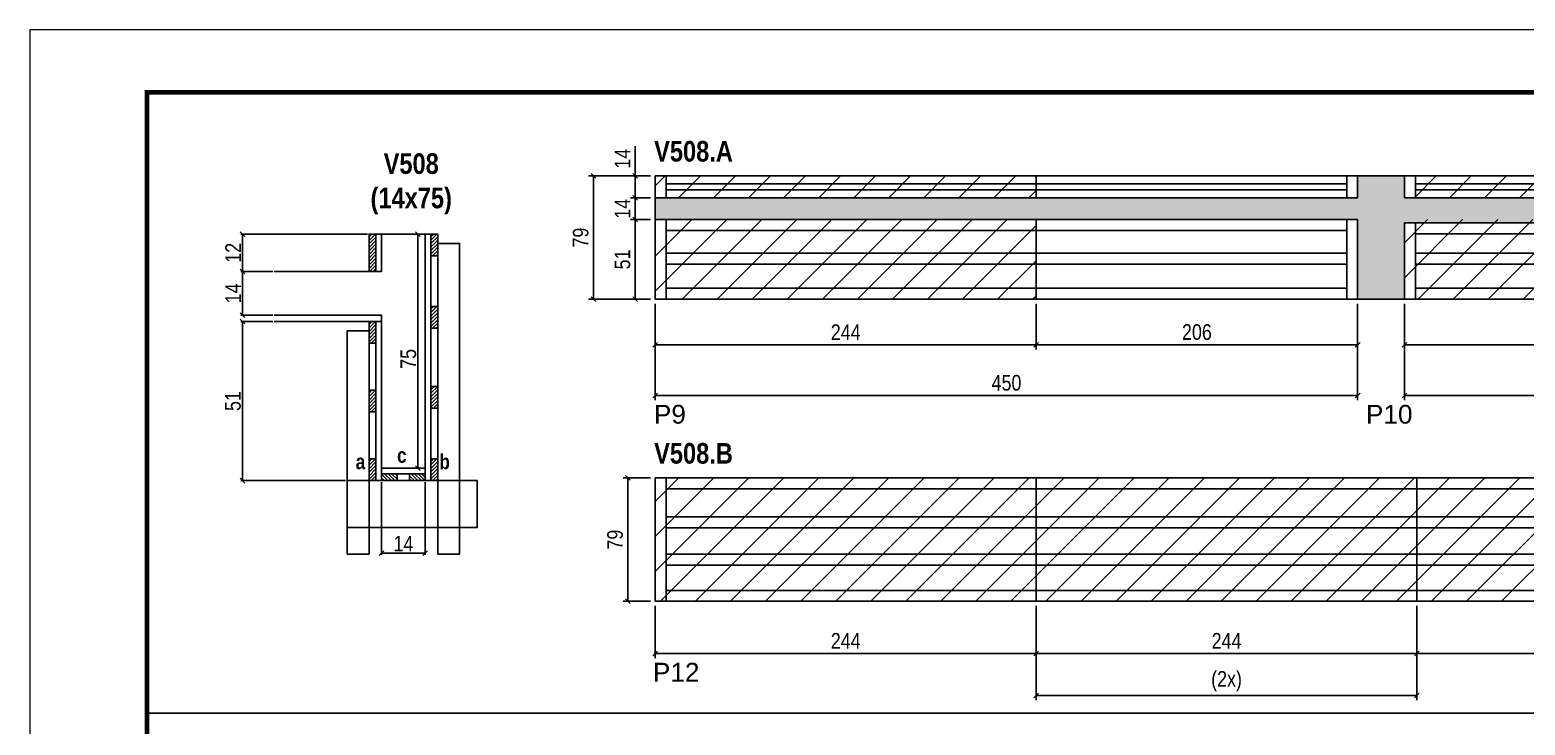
# Model space of a CAD drawing. Extents: x 3309 to 9563, y -2522 to 14608.
# Drawn here: x 6493 to 7451, y 13014 to 13459 of the extents above; entities that cross this region are included whole.
import ezdxf

# ---------------------------------------------------------------- set-up
doc = ezdxf.new("R2010")
doc.units = 0
doc.linetypes.add('DASHED', pattern=[0.75, 0.5, -0.25])
for name, color, linetype in [('5', 5, 'Continuous'), ('COTA', 241, 'Continuous'), ('detalhes', 4, 'Continuous'), ('NOMENCLATURA', 7, 'Continuous'), ('Painéis', 200, 'Continuous'), ('SARR_2.2x7', 40, 'Continuous'), ('SARR_3.5x7', 81, 'Continuous')]:
    doc.layers.add(name, color=color, linetype=linetype)
for name, color, linetype, lineweight in [('CONCRETO', 251, 'Continuous', 25), ('Folhas', 255, 'Continuous', 9), ('Hachura', 251, 'Continuous', 9), ('SARRAFO DE PRESSAO', 251, 'DASHED', 9)]:
    doc.layers.add(name, color=color, linetype=linetype, lineweight=lineweight)
doc.styles.add('COTA TECNICA', font='techl___.ttf', dxfattribs={"height": 10})
doc.styles.add('COTA TECNICA 2X', font='techl___.ttf', dxfattribs={"height": 10})
doc.styles.get("Standard").update_dxf_attribs({"font": 'arial.ttf'})
doc.styles.add('TECNICA', font='techb___.ttf', dxfattribs={"height": 10})
doc.dimstyles.new('PAINEL', dxfattribs={"dimtxt": 10, "dimasz": 3, "dimexe": 3, "dimexo": 3, "dimgap": 3, "dimtad": 1, "dimdec": 1, "dimzin": 12, "dimdsep": 46, "dimtxsty": 'COTA TECNICA', "dimblk1": 'OBLIQUE', "dimblk2": 'OBLIQUE', "dimsah": 1, "dimcen": 0.9, "dimclrd": 4, "dimclre": 4, "dimclrt": 240, "dimadec": 1, "dimazin": 3, "dimtfac": 1, "dimtdec": 1, "dimtmove": 0, "dimatfit": 3, "dimfxl": 1, "dimtolj": 1, "dimtzin": 12, "dimarcsym": 0})
doc.dimstyles.new('SECAO', dxfattribs={"dimscale": 0.333333, "dimtxt": 5, "dimasz": 9, "dimexe": 3, "dimexo": 3, "dimgap": 3, "dimtad": 1, "dimdec": 1, "dimlfac": 0.5, "dimzin": 12, "dimdsep": 46, "dimtxsty": 'COTA TECNICA 2X', "dimblk1": 'OBLIQUE', "dimblk2": 'OBLIQUE', "dimsah": 1, "dimcen": 0.9, "dimclrd": 4, "dimclre": 4, "dimclrt": 240, "dimadec": 1, "dimazin": 3, "dimtfac": 1, "dimtdec": 1, "dimtmove": 0, "dimatfit": 3, "dimfxl": 1, "dimtolj": 1, "dimtzin": 12, "dimarcsym": 0})
pattern_1 = [(45, (-116812.018, -19953.4105), (-1.122532015, 1.122532015), [])]

# ---------------------------------------------------------------- blocks, each defined once
blk = doc.blocks.new('9999999999')
at = {"layer": 'Folhas'}
blk.add_lwpolyline([(98138.98, 34190.21), (99623.98, 34190.21), (99623.98, 35240.21), (98138.98, 35240.21)], close=True, dxfattribs=at)
at = {"layer": 'Folhas', "color": 30, "const_width": 3}
blk.add_lwpolyline([(98213.98, 34230.21), (99583.98, 34230.21), (99583.98, 35200.21), (98213.98, 35200.21)], close=True, dxfattribs=at)
blk = doc.blocks.new('_Oblique')
at = {"color": 0, "linetype": 'ByBlock', "lineweight": -2}
blk.add_line((-0.5, -0.5), (0.5, 0.5), dxfattribs=at)
blk = doc.blocks.new('*D93')
at = {"layer": 'COTA', "color": 4, "lineweight": -2, "transparency": 16777216}
for p, q in [((6648.45, 13272.54), (6628.1, 13272.54)), ((6629.1, 13272.54), (6629.1, 13170.54)), ((6695.15, 13170.54), (6628.1, 13170.54))]:
    blk.add_line(p, q, dxfattribs=at)
at = {"layer": 'Defpoints', "color": 0, "transparency": 16777216}
for p in [(6649.45, 13272.54), (6629.1, 13170.54), (6696.15, 13170.54, 0)]:
    blk.add_point(p, dxfattribs=at)
at = {"layer": 'COTA', "color": 4, "lineweight": -2, "transparency": 16777216, "xscale": 3, "yscale": 3, "zscale": 3}
for p, rotation in [((6629.1, 13272.54), 90), ((6629.1, 13170.54), 270)]:
    blk.add_blockref('_Oblique', p, dxfattribs=dict(at, rotation=rotation))
at = {"layer": 'COTA', "color": 240, "transparency": 16777216, "insert": (6622.99, 13221.54), "char_height": 10, "attachment_point": 5, "rotation": 90, "style": 'COTA TECNICA 2X'}
blk.add_mtext('\\A1;51', dxfattribs=at)
blk = doc.blocks.new('*D94')
at = {"layer": 'COTA', "color": 4, "lineweight": -2, "transparency": 16777216}
for p, q in [((6745.15, 13328.54), (6740.48, 13328.54)), ((6741.48, 13178.54), (6741.48, 13328.54)), ((6745.15, 13178.54), (6740.48, 13178.54))]:
    blk.add_line(p, q, dxfattribs=at)
at = {"layer": 'Defpoints', "color": 0, "transparency": 16777216}
for p in [(6741.48, 13328.54), (6746.15, 13328.54), (6746.15, 13178.54)]:
    blk.add_point(p, dxfattribs=at)
at = {"layer": 'COTA', "color": 4, "lineweight": -2, "transparency": 16777216, "xscale": 3, "yscale": 3, "zscale": 3}
for p, rotation in [((6741.48, 13328.54), 90), ((6741.48, 13178.54), 270)]:
    blk.add_blockref('_Oblique', p, dxfattribs=dict(at, rotation=rotation))
at = {"layer": 'COTA', "color": 240, "transparency": 16777216, "insert": (6735.37, 13248.54), "char_height": 10, "attachment_point": 5, "rotation": 90, "style": 'COTA TECNICA 2X'}
blk.add_mtext('\\A1;75', dxfattribs=at)
blk = doc.blocks.new('*D111')
at = {"layer": 'COTA', "color": 4, "lineweight": -2, "transparency": 16777216}
for p, q in [((6648.45, 13304.54), (6628.1, 13304.54)), ((6629.1, 13276.54), (6629.1, 13304.54)), ((6648.45, 13276.54), (6628.1, 13276.54))]:
    blk.add_line(p, q, dxfattribs=at)
at = {"layer": 'Defpoints', "color": 0, "transparency": 16777216}
for p in [(6629.1, 13304.54), (6649.45, 13304.54), (6649.45, 13276.54)]:
    blk.add_point(p, dxfattribs=at)
at = {"layer": 'COTA', "color": 4, "lineweight": -2, "transparency": 16777216, "xscale": 3, "yscale": 3, "zscale": 3}
for p, rotation in [((6629.1, 13304.54), 90), ((6629.1, 13276.54), 270)]:
    blk.add_blockref('_Oblique', p, dxfattribs=dict(at, rotation=rotation))
at = {"layer": 'COTA', "color": 240, "transparency": 16777216, "insert": (6623.03, 13290.54), "char_height": 10, "attachment_point": 5, "rotation": 90, "style": 'COTA TECNICA 2X'}
blk.add_mtext('\\A1;14', dxfattribs=at)
blk = doc.blocks.new('*D112')
at = {"layer": 'COTA', "color": 4, "lineweight": -2, "transparency": 16777216}
for p, q in [((6709.15, 13328.54), (6628.1, 13328.54)), ((6629.1, 13304.54), (6629.1, 13328.54)), ((6648.45, 13304.54), (6628.1, 13304.54))]:
    blk.add_line(p, q, dxfattribs=at)
at = {"layer": 'Defpoints', "color": 0, "transparency": 16777216}
for p in [(6629.1, 13328.54), (6710.15, 13328.54), (6649.45, 13304.54)]:
    blk.add_point(p, dxfattribs=at)
at = {"layer": 'COTA', "color": 4, "lineweight": -2, "transparency": 16777216, "xscale": 3, "yscale": 3, "zscale": 3}
for p, rotation in [((6629.1, 13328.54), 90), ((6629.1, 13304.54), 270)]:
    blk.add_blockref('_Oblique', p, dxfattribs=dict(at, rotation=rotation))
at = {"layer": 'COTA', "color": 240, "transparency": 16777216, "insert": (6623.05, 13316.54), "char_height": 10, "attachment_point": 5, "rotation": 90, "style": 'COTA TECNICA 2X'}
blk.add_mtext('\\A1;12', dxfattribs=at)
blk = doc.blocks.new('*D113')
at = {"layer": 'COTA', "color": 4, "lineweight": -2, "transparency": 16777216}
for p, q in [((6718.15, 13169.54), (6718.15, 13123.1)), ((6746.15, 13169.54), (6746.15, 13123.1)), ((6718.15, 13124.1), (6746.15, 13124.1))]:
    blk.add_line(p, q, dxfattribs=at)
at = {"layer": 'Defpoints', "color": 0, "transparency": 16777216}
for p in [(6718.15, 13170.54), (6746.15, 13170.54), (6746.15, 13124.1)]:
    blk.add_point(p, dxfattribs=at)
at = {"layer": 'COTA', "color": 4, "lineweight": -2, "transparency": 16777216, "xscale": 3, "yscale": 3, "zscale": 3, "rotation": 180}
blk.add_blockref('_Oblique', (6718.15, 13124.1), dxfattribs=at)
at = {"layer": 'COTA', "color": 4, "lineweight": -2, "transparency": 16777216, "xscale": 3, "yscale": 3, "zscale": 3}
blk.add_blockref('_Oblique', (6746.15, 13124.1), dxfattribs=at)
at = {"layer": 'COTA', "color": 240, "transparency": 16777216, "insert": (6732.15, 13130.17), "char_height": 10, "attachment_point": 5, "style": 'COTA TECNICA 2X'}
blk.add_mtext('\\A1;14', dxfattribs=at)
blk = doc.blocks.new('*D97')
at = {"layer": 'COTA', "color": 4, "lineweight": -2, "transparency": 16777216}
for p, q in [((6893.53, 13283.75), (6893.53, 13222.09)), ((7343.53, 13283.75), (7343.53, 13222.09)), ((6893.53, 13225.09), (7343.53, 13225.09))]:
    blk.add_line(p, q, dxfattribs=at)
at = {"layer": 'Defpoints', "color": 0, "transparency": 16777216}
for p in [(6893.53, 13286.75), (7343.53, 13286.75), (7343.53, 13225.09)]:
    blk.add_point(p, dxfattribs=at)
at = {"layer": 'COTA', "color": 4, "lineweight": -2, "transparency": 16777216, "xscale": 3, "yscale": 3, "zscale": 3, "rotation": 180}
blk.add_blockref('_Oblique', (6893.53, 13225.09), dxfattribs=at)
at = {"layer": 'COTA', "color": 4, "lineweight": -2, "transparency": 16777216, "xscale": 3, "yscale": 3, "zscale": 3}
blk.add_blockref('_Oblique', (7343.53, 13225.09), dxfattribs=at)
at = {"layer": 'COTA', "color": 240, "transparency": 16777216, "insert": (7118.53, 13233.2), "char_height": 10, "attachment_point": 5, "style": 'COTA TECNICA'}
blk.add_mtext('\\A1;450', dxfattribs=at)
blk = doc.blocks.new('*D98')
at = {"layer": 'COTA', "color": 4, "lineweight": -2, "transparency": 16777216}
for p, q in [((6893.53, 13283.75), (6893.53, 13254.58)), ((7137.53, 13283.75), (7137.53, 13254.58)), ((6893.53, 13257.58), (7137.53, 13257.58))]:
    blk.add_line(p, q, dxfattribs=at)
at = {"layer": 'Defpoints', "color": 0, "transparency": 16777216}
for p in [(6893.53, 13286.75), (7137.53, 13286.75), (7137.53, 13257.58)]:
    blk.add_point(p, dxfattribs=at)
at = {"layer": 'COTA', "color": 4, "lineweight": -2, "transparency": 16777216, "xscale": 3, "yscale": 3, "zscale": 3, "rotation": 180}
blk.add_blockref('_Oblique', (6893.53, 13257.58), dxfattribs=at)
at = {"layer": 'COTA', "color": 4, "lineweight": -2, "transparency": 16777216, "xscale": 3, "yscale": 3, "zscale": 3}
blk.add_blockref('_Oblique', (7137.53, 13257.58), dxfattribs=at)
at = {"layer": 'COTA', "color": 240, "transparency": 16777216, "insert": (7015.53, 13265.65), "char_height": 10, "attachment_point": 5, "style": 'COTA TECNICA'}
blk.add_mtext('\\A1;244', dxfattribs=at)
blk = doc.blocks.new('*D99')
at = {"layer": 'COTA', "color": 4, "lineweight": -2, "transparency": 16777216}
for p, q in [((7137.53, 13283.75), (7137.53, 13254.58)), ((7343.53, 13283.75), (7343.53, 13254.58)), ((7137.53, 13257.58), (7343.53, 13257.58))]:
    blk.add_line(p, q, dxfattribs=at)
at = {"layer": 'Defpoints', "color": 0, "transparency": 16777216}
for p in [(7137.53, 13286.75), (7343.53, 13286.75), (7343.53, 13257.58)]:
    blk.add_point(p, dxfattribs=at)
at = {"layer": 'COTA', "color": 4, "lineweight": -2, "transparency": 16777216, "xscale": 3, "yscale": 3, "zscale": 3, "rotation": 180}
blk.add_blockref('_Oblique', (7137.53, 13257.58), dxfattribs=at)
at = {"layer": 'COTA', "color": 4, "lineweight": -2, "transparency": 16777216, "xscale": 3, "yscale": 3, "zscale": 3}
blk.add_blockref('_Oblique', (7343.53, 13257.58), dxfattribs=at)
at = {"layer": 'COTA', "color": 240, "transparency": 16777216, "insert": (7240.53, 13265.68), "char_height": 10, "attachment_point": 5, "style": 'COTA TECNICA'}
blk.add_mtext('\\A1;206', dxfattribs=at)
blk = doc.blocks.new('*D100')
at = {"layer": 'COTA', "color": 4, "lineweight": -2, "transparency": 16777216}
for p, q in [((7373.53, 13283.75), (7373.53, 13222.09)), ((7819.53, 13283.75), (7819.53, 13222.09)), ((7373.53, 13225.09), (7819.53, 13225.09))]:
    blk.add_line(p, q, dxfattribs=at)
at = {"layer": 'Defpoints', "color": 0, "transparency": 16777216}
for p in [(7373.53, 13286.75), (7819.53, 13286.75), (7819.53, 13225.09)]:
    blk.add_point(p, dxfattribs=at)
at = {"layer": 'COTA', "color": 4, "lineweight": -2, "transparency": 16777216, "xscale": 3, "yscale": 3, "zscale": 3, "rotation": 180}
blk.add_blockref('_Oblique', (7373.53, 13225.09), dxfattribs=at)
at = {"layer": 'COTA', "color": 4, "lineweight": -2, "transparency": 16777216, "xscale": 3, "yscale": 3, "zscale": 3}
blk.add_blockref('_Oblique', (7819.53, 13225.09), dxfattribs=at)
at = {"layer": 'COTA', "color": 240, "transparency": 16777216, "insert": (7596.53, 13233.19), "char_height": 10, "attachment_point": 5, "style": 'COTA TECNICA'}
blk.add_mtext('\\A1;446', dxfattribs=at)
blk = doc.blocks.new('*D101')
at = {"layer": 'COTA', "color": 4, "lineweight": -2, "transparency": 16777216}
for p, q in [((7373.53, 13283.75), (7373.53, 13254.58)), ((7617.53, 13283.75), (7617.53, 13254.58)), ((7373.53, 13257.58), (7617.53, 13257.58))]:
    blk.add_line(p, q, dxfattribs=at)
at = {"layer": 'Defpoints', "color": 0, "transparency": 16777216}
for p in [(7373.53, 13286.75), (7617.53, 13286.75), (7617.53, 13257.58)]:
    blk.add_point(p, dxfattribs=at)
at = {"layer": 'COTA', "color": 4, "lineweight": -2, "transparency": 16777216, "xscale": 3, "yscale": 3, "zscale": 3, "rotation": 180}
blk.add_blockref('_Oblique', (7373.53, 13257.58), dxfattribs=at)
at = {"layer": 'COTA', "color": 4, "lineweight": -2, "transparency": 16777216, "xscale": 3, "yscale": 3, "zscale": 3}
blk.add_blockref('_Oblique', (7617.53, 13257.58), dxfattribs=at)
at = {"layer": 'COTA', "color": 240, "transparency": 16777216, "insert": (7495.53, 13265.65), "char_height": 10, "attachment_point": 5, "style": 'COTA TECNICA'}
blk.add_mtext('\\A1;244', dxfattribs=at)
blk = doc.blocks.new('*D107')
at = {"layer": 'COTA', "color": 4, "lineweight": -2, "transparency": 16777216}
for p, q in [((6890.53, 13337.75), (6877.63, 13337.75)), ((6880.63, 13337.75), (6880.63, 13286.75)), ((6890.53, 13286.75), (6877.63, 13286.75))]:
    blk.add_line(p, q, dxfattribs=at)
at = {"layer": 'Defpoints', "color": 0, "transparency": 16777216}
for p in [(6893.53, 13337.75), (6880.63, 13286.75), (6893.53, 13286.75)]:
    blk.add_point(p, dxfattribs=at)
at = {"layer": 'COTA', "color": 4, "lineweight": -2, "transparency": 16777216, "xscale": 3, "yscale": 3, "zscale": 3}
for p, rotation in [((6880.63, 13337.75), 90), ((6880.63, 13286.75), 270)]:
    blk.add_blockref('_Oblique', p, dxfattribs=dict(at, rotation=rotation))
at = {"layer": 'COTA', "color": 240, "transparency": 16777216, "insert": (6872.52, 13312.25), "char_height": 10, "attachment_point": 5, "rotation": 90, "style": 'COTA TECNICA'}
blk.add_mtext('\\A1;51', dxfattribs=at)
blk = doc.blocks.new('*D108')
at = {"layer": 'COTA', "color": 4, "lineweight": -2, "transparency": 16777216}
for p, q in [((6890.53, 13351.75), (6877.63, 13351.75)), ((6880.63, 13337.75), (6880.63, 13351.75)), ((6890.53, 13337.75), (6877.63, 13337.75))]:
    blk.add_line(p, q, dxfattribs=at)
at = {"layer": 'Defpoints', "color": 0, "transparency": 16777216}
for p in [(6880.63, 13351.75), (6893.53, 13351.75), (6893.53, 13337.75)]:
    blk.add_point(p, dxfattribs=at)
at = {"layer": 'COTA', "color": 4, "lineweight": -2, "transparency": 16777216, "xscale": 3, "yscale": 3, "zscale": 3}
for p, rotation in [((6880.63, 13351.75), 90), ((6880.63, 13337.75), 270)]:
    blk.add_blockref('_Oblique', p, dxfattribs=dict(at, rotation=rotation))
at = {"layer": 'COTA', "color": 240, "transparency": 16777216, "insert": (6872.55, 13344.75), "char_height": 10, "attachment_point": 5, "rotation": 90, "style": 'COTA TECNICA'}
blk.add_mtext('\\A1;14', dxfattribs=at)
blk = doc.blocks.new('*D109')
at = {"layer": 'COTA', "color": 4, "lineweight": -2, "transparency": 16777216}
for p, q in [((6880.63, 13365.75), (6880.63, 13384.87)), ((6890.53, 13365.75), (6877.63, 13365.75)), ((6880.63, 13351.75), (6880.63, 13365.75)), ((6890.53, 13351.75), (6877.63, 13351.75))]:
    blk.add_line(p, q, dxfattribs=at)
at = {"layer": 'Defpoints', "color": 0, "transparency": 16777216}
for p in [(6880.63, 13365.75), (6893.53, 13365.75), (6893.53, 13351.75)]:
    blk.add_point(p, dxfattribs=at)
at = {"layer": 'COTA', "color": 4, "lineweight": -2, "transparency": 16777216, "xscale": 3, "yscale": 3, "zscale": 3}
for p, rotation in [((6880.63, 13365.75), 90), ((6880.63, 13351.75), 270)]:
    blk.add_blockref('_Oblique', p, dxfattribs=dict(at, rotation=rotation))
at = {"layer": 'COTA', "color": 240, "transparency": 16777216, "insert": (6872.55, 13376.81), "char_height": 10, "attachment_point": 5, "rotation": 90, "style": 'COTA TECNICA'}
blk.add_mtext('\\A1;14', dxfattribs=at)
blk = doc.blocks.new('*D110')
at = {"layer": 'COTA', "color": 4, "lineweight": -2, "transparency": 16777216}
for p, q in [((6890.53, 13365.75), (6850.85, 13365.75)), ((6853.85, 13286.75), (6853.85, 13365.75)), ((6890.53, 13286.75), (6850.85, 13286.75))]:
    blk.add_line(p, q, dxfattribs=at)
at = {"layer": 'Defpoints', "color": 0, "transparency": 16777216}
for p in [(6853.85, 13365.75), (6893.53, 13365.75), (6893.53, 13286.75)]:
    blk.add_point(p, dxfattribs=at)
at = {"layer": 'COTA', "color": 4, "lineweight": -2, "transparency": 16777216, "xscale": 3, "yscale": 3, "zscale": 3}
for p, rotation in [((6853.85, 13365.75), 90), ((6853.85, 13286.75), 270)]:
    blk.add_blockref('_Oblique', p, dxfattribs=dict(at, rotation=rotation))
at = {"layer": 'COTA', "color": 240, "transparency": 16777216, "insert": (6845.75, 13326.25), "char_height": 10, "attachment_point": 5, "rotation": 90, "style": 'COTA TECNICA'}
blk.add_mtext('\\A1;79', dxfattribs=at)
blk = doc.blocks.new('*D125')
at = {"layer": 'COTA', "color": 4, "lineweight": -2, "transparency": 16777216}
for p, q in [((6890.53, 13172.27), (6872.89, 13172.27)), ((6875.89, 13172.27), (6875.89, 13093.27)), ((6890.53, 13093.27), (6872.89, 13093.27))]:
    blk.add_line(p, q, dxfattribs=at)
at = {"layer": 'Defpoints', "color": 0, "transparency": 16777216}
for p in [(6893.53, 13172.27, 0), (6875.89, 13093.27), (6893.53, 13093.27, 0)]:
    blk.add_point(p, dxfattribs=at)
at = {"layer": 'COTA', "color": 4, "lineweight": -2, "transparency": 16777216, "xscale": 3, "yscale": 3, "zscale": 3}
for p, rotation in [((6875.89, 13172.27), 90), ((6875.89, 13093.27), 270)]:
    blk.add_blockref('_Oblique', p, dxfattribs=dict(at, rotation=rotation))
at = {"layer": 'COTA', "color": 240, "transparency": 16777216, "insert": (6867.79, 13132.77), "char_height": 10, "attachment_point": 5, "rotation": 90, "style": 'COTA TECNICA'}
blk.add_mtext('\\A1;79', dxfattribs=at)
blk = doc.blocks.new('*D126')
at = {"layer": 'COTA', "color": 4, "lineweight": -2, "transparency": 16777216}
for p, q in [((6893.53, 13090.27), (6893.53, 13056.87)), ((7137.53, 13090.27), (7137.53, 13056.87)), ((6893.53, 13059.87), (7137.53, 13059.87))]:
    blk.add_line(p, q, dxfattribs=at)
at = {"layer": 'Defpoints', "color": 0, "transparency": 16777216}
for p in [(6893.53, 13093.27), (7137.53, 13093.27), (7137.53, 13059.87)]:
    blk.add_point(p, dxfattribs=at)
at = {"layer": 'COTA', "color": 4, "lineweight": -2, "transparency": 16777216, "xscale": 3, "yscale": 3, "zscale": 3, "rotation": 180}
blk.add_blockref('_Oblique', (6893.53, 13059.87), dxfattribs=at)
at = {"layer": 'COTA', "color": 4, "lineweight": -2, "transparency": 16777216, "xscale": 3, "yscale": 3, "zscale": 3}
blk.add_blockref('_Oblique', (7137.53, 13059.87), dxfattribs=at)
at = {"layer": 'COTA', "color": 240, "transparency": 16777216, "insert": (7015.53, 13067.94), "char_height": 10, "attachment_point": 5, "style": 'COTA TECNICA'}
blk.add_mtext('\\A1;244', dxfattribs=at)
blk = doc.blocks.new('*D127')
at = {"layer": 'COTA', "color": 4, "lineweight": -2, "transparency": 16777216}
for p, q in [((7137.53, 13090.27), (7137.53, 13056.87)), ((7381.53, 13090.27), (7381.53, 13056.87)), ((7137.53, 13059.87), (7381.53, 13059.87))]:
    blk.add_line(p, q, dxfattribs=at)
at = {"layer": 'Defpoints', "color": 0, "transparency": 16777216}
for p in [(7137.53, 13093.27), (7381.53, 13093.27), (7381.53, 13059.87)]:
    blk.add_point(p, dxfattribs=at)
at = {"layer": 'COTA', "color": 4, "lineweight": -2, "transparency": 16777216, "xscale": 3, "yscale": 3, "zscale": 3, "rotation": 180}
blk.add_blockref('_Oblique', (7137.53, 13059.87), dxfattribs=at)
at = {"layer": 'COTA', "color": 4, "lineweight": -2, "transparency": 16777216, "xscale": 3, "yscale": 3, "zscale": 3}
blk.add_blockref('_Oblique', (7381.53, 13059.87), dxfattribs=at)
at = {"layer": 'COTA', "color": 240, "transparency": 16777216, "insert": (7259.53, 13067.94), "char_height": 10, "attachment_point": 5, "style": 'COTA TECNICA'}
blk.add_mtext('\\A1;244', dxfattribs=at)
blk = doc.blocks.new('*D128')
at = {"layer": 'COTA', "color": 4, "lineweight": -2, "transparency": 16777216}
for p, q in [((7381.53, 13090.27), (7381.53, 13056.87)), ((7579.53, 13090.27), (7579.53, 13056.87)), ((7381.53, 13059.87), (7579.53, 13059.87))]:
    blk.add_line(p, q, dxfattribs=at)
at = {"layer": 'Defpoints', "color": 0, "transparency": 16777216}
for p in [(7381.53, 13093.27), (7579.53, 13093.27), (7579.53, 13059.87)]:
    blk.add_point(p, dxfattribs=at)
at = {"layer": 'COTA', "color": 4, "lineweight": -2, "transparency": 16777216, "xscale": 3, "yscale": 3, "zscale": 3, "rotation": 180}
blk.add_blockref('_Oblique', (7381.53, 13059.87), dxfattribs=at)
at = {"layer": 'COTA', "color": 4, "lineweight": -2, "transparency": 16777216, "xscale": 3, "yscale": 3, "zscale": 3}
blk.add_blockref('_Oblique', (7579.53, 13059.87), dxfattribs=at)
at = {"layer": 'COTA', "color": 240, "transparency": 16777216, "insert": (7480.53, 13067.97), "char_height": 10, "attachment_point": 5, "style": 'COTA TECNICA'}
blk.add_mtext('\\A1;198', dxfattribs=at)
blk = doc.blocks.new('*D129')
at = {"layer": 'COTA', "color": 4, "lineweight": -2, "transparency": 16777216}
for p, q in [((7137.53, 13090.27), (7137.53, 13029.84)), ((7381.53, 13090.27), (7381.53, 13029.84)), ((7137.53, 13032.84), (7381.53, 13032.84))]:
    blk.add_line(p, q, dxfattribs=at)
at = {"layer": 'Defpoints', "color": 0, "transparency": 16777216}
for p in [(7137.53, 13093.27), (7381.53, 13093.27), (7381.53, 13032.84)]:
    blk.add_point(p, dxfattribs=at)
at = {"layer": 'COTA', "color": 4, "lineweight": -2, "transparency": 16777216, "xscale": 3, "yscale": 3, "zscale": 3, "rotation": 180}
blk.add_blockref('_Oblique', (7137.53, 13032.84), dxfattribs=at)
at = {"layer": 'COTA', "color": 4, "lineweight": -2, "transparency": 16777216, "xscale": 3, "yscale": 3, "zscale": 3}
blk.add_blockref('_Oblique', (7381.53, 13032.84), dxfattribs=at)
at = {"layer": 'COTA', "color": 240, "transparency": 16777216, "insert": (7259.53, 13042.06), "char_height": 10, "attachment_point": 5, "style": 'COTA TECNICA'}
blk.add_mtext('\\A1;(2x)', dxfattribs=at)

msp = doc.modelspace()

# ---------------------------------------------------------------- hatches: boundary and pattern name
at = {"layer": 'COTA'}
h = msp.add_hatch(dxfattribs=at)
h.set_pattern_fill('AR-CONC', color=256, scale=0.03)
h.set_pattern_definition([(50, (-18.921, 0), (5.4655401, -0.4781726), [0.5715, -6.2865]), (355, (-18.921, 0), (-1.0573026, 5.7317054), [0.4572, -5.0292175]), (100.451445, (-18.4654, -0.04), (4.4082374, 5.2535326), [0.4857003, -5.3427073]), (46.1842, (-18.921, 1.524), (8.1323712, -1.2612698), [0.85725, -9.42975]), (96.63556, (-18.243, 1.419), (7.122124, 7.4227837), [0.7285507, -8.0140682]), (351.18415, (-18.921, 1.524), (7.122124, 7.4227837), [0.685799, -7.543792]), (21, (-18.159, 1.143), (4.5484317, -3.067956), [0.5715, -6.2865]), (326, (-18.159, 1.143), (1.8540609, 5.525639), [0.4572, -5.0292]), (71.451445, (-17.78, 0.8873), (6.4024926, 2.457683), [0.4857003, -5.3426981]), (37.5, (-18.9209, 0), (0.0926581, 2.53665117), [0, -4.96824, 0, -5.1054, 0, -5.04825]), (7.5, (-18.921, 0), (2.00458988, 3.00541724), [0, -2.91084, 0, -4.85394, 0, -1.92405]), (327.5, (-20.6201, 0), (4.06771786, -0.17186232), [0, -1.905, 0, -5.9436, 0, -7.8867]), (317.5, (-21.382, 0), (4.44387544, 0.7627947), [0, -2.4765, 0, -3.94716, 0, -5.6007])])
h.paths.add_polyline_path([(7343.53, 13337.75), (7343.53, 13286.75), (7373.53, 13286.75), (7373.53, 13335.75), (7819.53, 13335.75), (7819.53, 13351.75), (7373.53, 13351.75), (7373.53, 13365.75), (7343.53, 13365.75), (7343.53, 13351.75), (6893.53, 13351.75), (6893.53, 13337.75)])
at = {"layer": 'Hachura', "linetype": 'ByBlock'}
h = msp.add_hatch(dxfattribs=at)
h.set_pattern_fill('ANSI31', color=256, scale=5)
h.paths.add_polyline_path([(7137.53, 13337.75), (6893.53, 13337.75), (6893.53, 13286.75), (7137.53, 13286.75)])
h.paths.add_polyline_path([(7137.53, 13365.75), (6893.53, 13365.75), (6893.53, 13351.75), (7137.53, 13351.75)])
h.paths.add_polyline_path([(7617.53, 13337.75), (7373.53, 13337.75), (7373.53, 13286.75), (7617.53, 13286.75)])
h.paths.add_polyline_path([(7617.53, 13365.75), (7373.53, 13365.75), (7373.53, 13351.75), (7617.53, 13351.75)])
h.paths.add_polyline_path([(7137.53, 13172.27), (6893.53, 13172.27), (6893.53, 13093.27), (7137.53, 13093.27)])
h.paths.add_polyline_path([(7381.53, 13172.27), (7137.53, 13172.27), (7137.53, 13093.27), (7381.53, 13093.27)])
h.paths.add_polyline_path([(7579.53, 13172.27), (7381.53, 13172.27), (7381.53, 13093.27), (7579.53, 13093.27)])
at = {"layer": 'SARR_2.2x7'}
h = msp.add_hatch(dxfattribs=at)
h.set_pattern_fill('ANSI31', color=256, scale=0.5)
h.set_pattern_definition([(45, (-116802.018, -19906.9966), (-1.122532015, 1.122532015), [])])
h.paths.add_polyline_path([(6710.15, 13304.54), (6714.55, 13304.54), (6714.55, 13328.54), (6710.15, 13328.54)])
h = msp.add_hatch(dxfattribs=at)
h.set_pattern_fill('ANSI31', color=256, scale=0.5)
h.set_pattern_definition([(45, (-116812.018, -19906.9966), (-1.122532015, 1.122532015), [])])
h.paths.add_polyline_path([(6754.15, 13314.54), (6749.75, 13314.54), (6749.75, 13328.54), (6754.15, 13328.54)])
h = msp.add_hatch(dxfattribs=at)
h.set_pattern_fill('ANSI31', color=256, scale=0.5)
h.set_pattern_definition(pattern_1)
h.paths.add_polyline_path([(6754.15, 13268.13), (6749.75, 13268.13), (6749.75, 13282.13), (6754.15, 13282.13)])
h = msp.add_hatch(dxfattribs=at)
h.set_pattern_fill('ANSI31', color=256, scale=0.5)
h.set_pattern_definition([(45, (-116802.018, -19962.9966), (-1.122532015, 1.122532015), [])])
h.paths.add_polyline_path([(6710.15, 13258.54), (6714.55, 13258.54), (6714.55, 13272.54), (6710.15, 13272.54)])
h = msp.add_hatch(dxfattribs=at)
h.set_pattern_fill('ANSI31', color=256, scale=0.5)
h.set_pattern_definition(pattern_1)
h.paths.add_polyline_path([(6754.15, 13230.96), (6749.75, 13230.96), (6749.75, 13216.96), (6754.15, 13216.96)])
h = msp.add_hatch(dxfattribs=at)
h.set_pattern_fill('ANSI31', color=256, scale=0.5)
h.set_pattern_definition([(45, (-116802.018, -20006.9966), (-1.122532015, 1.122532015), [])])
h.paths.add_polyline_path([(6710.15, 13214.54), (6714.55, 13214.54), (6714.55, 13228.54), (6710.15, 13228.54)])
h = msp.add_hatch(dxfattribs=at)
h.set_pattern_fill('ANSI31', color=256, scale=0.5)
h.set_pattern_definition([(45, (-116802.018, -20050.9966), (-1.122532015, 1.122532015), [])])
h.paths.add_polyline_path([(6710.15, 13170.54), (6714.55, 13170.54), (6714.55, 13184.54), (6710.15, 13184.54)])
h = msp.add_hatch(dxfattribs=at)
h.set_pattern_fill('ANSI31', color=256, scale=0.5)
h.set_pattern_definition([(45, (-116812.018, -20050.9966), (-1.122532015, 1.122532015), [])])
h.paths.add_polyline_path([(6754.15, 13170.54), (6749.75, 13170.54), (6749.75, 13184.54), (6754.15, 13184.54)])
h = msp.add_hatch(dxfattribs=at)
h.set_pattern_fill('ANSI31', color=256, scale=0.5, angle=90)
h.set_pattern_definition([(135, (39953.6903, -110341.6276), (-1.122532015, -1.122532015), [])])
h.paths.add_polyline_path([(6728.15, 13170.54), (6728.15, 13174.94), (6718.15, 13174.94), (6718.15, 13170.54)])
h = msp.add_hatch(dxfattribs=at)
h.set_pattern_fill('ANSI31', color=256, scale=0.5, angle=90)
h.set_pattern_definition([(135, (39943.6903, -110341.6276), (-1.122532015, -1.122532015), [])])
h.paths.add_polyline_path([(6736.15, 13174.94), (6736.15, 13170.54), (6746.15, 13170.54), (6746.15, 13174.94)])

# ---------------------------------------------------------------- linework, layer by layer
at = {"layer": 'CONCRETO', "linetype": 'Continuous'}
for p, q in [((6754.15, 13328.54), (6714.55, 13328.54)), ((6718.15, 13304.54), (6649.45, 13304.54))]:
    msp.add_line(p, q, dxfattribs=at)
at = {"layer": 'COTA'}
for p, q in [((7343.53, 13365.75), (7373.53, 13365.75)), ((6893.53, 13337.75), (6893.53, 13351.75)), ((7343.53, 13286.75), (7373.53, 13286.75)), ((6567.87, 13021.67), (7937.87, 13021.67))]:
    msp.add_line(p, q, dxfattribs=at)
at = {"layer": 'Painéis', "linetype": 'ByBlock'}
for p, q in [((6893.53, 13365.75), (6893.53, 13351.75)), ((7343.53, 13365.75), (6893.53, 13365.75)), ((7137.53, 13365.75), (7137.53, 13351.75)), ((7343.53, 13351.75), (7343.53, 13365.75)), ((7373.53, 13365.75), (7373.53, 13351.75)), ((7819.53, 13365.75), (7373.53, 13365.75)), ((6893.53, 13351.75), (7343.53, 13351.75)), ((7373.53, 13351.75), (7819.53, 13351.75)), ((7343.53, 13337.75), (6893.53, 13337.75)), ((6893.53, 13337.75), (6893.53, 13286.75)), ((7137.53, 13337.75), (7137.53, 13286.75)), ((7343.53, 13286.75), (7343.53, 13337.75)), ((7819.53, 13335.75), (7373.53, 13335.75)), ((7373.53, 13335.75), (7373.53, 13286.75)), ((6893.53, 13286.75), (7343.53, 13286.75)), ((7373.53, 13286.75), (7819.53, 13286.75)), ((7579.53, 13172.27), (6893.53, 13172.27)), ((6893.53, 13172.27), (6893.53, 13093.27)), ((7137.53, 13172.27), (7137.53, 13093.27)), ((7381.53, 13172.27), (7381.53, 13093.27)), ((6893.53, 13093.27), (7579.53, 13093.27))]:
    msp.add_line(p, q, dxfattribs=at)
at = {"layer": 'Painéis', "linetype": 'Continuous'}
for points in [[(6714.55, 13304.54), (6718.15, 13304.54), (6718.15, 13328.54), (6714.55, 13328.54)], [(6749.75, 13170.54), (6749.75, 13328.54), (6746.15, 13328.54), (6746.15, 13170.54)], [(6714.55, 13170.54), (6714.55, 13272.54), (6718.15, 13272.54), (6718.15, 13170.54)], [(6746.15, 13178.54), (6718.15, 13178.54), (6718.15, 13174.94), (6746.15, 13174.94)]]:
    msp.add_lwpolyline(points, close=True, dxfattribs=at)
at = {"layer": 'Painéis', "linetype": 'Continuous', "elevation": 0}
msp.add_lwpolyline([(6649.45, 13272.54), (6718.15, 13272.54), (6718.15, 13276.54), (6649.45, 13276.54)], dxfattribs=at)
at = {"layer": 'SARR_2.2x7', "linetype": 'Continuous'}
for p, q in [((6900.53, 13351.75), (6900.53, 13365.75)), ((7336.53, 13351.75), (7336.53, 13365.75)), ((7380.53, 13351.75), (7380.53, 13365.75)), ((6900.53, 13360.75), (7137.53, 13360.75)), ((6900.53, 13356.75), (7137.53, 13356.75)), ((7336.53, 13360.75), (7137.53, 13360.75)), ((7336.53, 13356.75), (7137.53, 13356.75)), ((7380.53, 13360.75), (7617.53, 13360.75)), ((7380.53, 13356.75), (7617.53, 13356.75)), ((6900.53, 13286.75), (6900.53, 13337.75)), ((7336.53, 13286.75), (7336.53, 13337.75)), ((7380.53, 13286.75), (7380.53, 13335.75)), ((6900.53, 13330.75), (7137.53, 13330.75)), ((7137.53, 13330.75), (7336.53, 13330.75)), ((7380.53, 13328.75), (7617.53, 13328.75)), ((6900.53, 13316.19), (7137.53, 13316.19)), ((7137.53, 13316.19), (7336.53, 13316.19)), ((7380.53, 13316.19), (7617.53, 13316.19)), ((6900.53, 13309.19), (7137.53, 13309.19)), ((7137.53, 13309.19), (7336.53, 13309.19)), ((7380.53, 13309.19), (7617.53, 13309.19)), ((6900.53, 13293.75), (7137.53, 13293.75)), ((7137.53, 13293.75), (7336.53, 13293.75)), ((7380.53, 13293.75), (7617.53, 13293.75)), ((6900.53, 13093.27), (6900.53, 13172.27)), ((6900.53, 13165.27), (7572.53, 13165.27)), ((6900.53, 13147.41), (7572.53, 13147.41)), ((6900.53, 13140.41), (7572.53, 13140.41)), ((6900.53, 13123.41), (7572.53, 13123.41)), ((6900.53, 13116.41), (7572.53, 13116.41)), ((6900.53, 13100.27), (7572.53, 13100.27))]:
    msp.add_line(p, q, dxfattribs=at)
at = {"layer": 'SARR_2.2x7'}
for points in [[(6714.55, 13328.54), (6714.55, 13304.54), (6710.15, 13304.54), (6710.15, 13328.54)], [(6749.75, 13328.54), (6749.75, 13314.54), (6754.15, 13314.54), (6754.15, 13328.54)], [(6749.75, 13282.13), (6749.75, 13268.13), (6754.15, 13268.13), (6754.15, 13282.13)], [(6714.55, 13272.54), (6714.55, 13258.54), (6710.15, 13258.54), (6710.15, 13272.54)], [(6749.75, 13216.96), (6749.75, 13230.96), (6754.15, 13230.96), (6754.15, 13216.96)], [(6714.55, 13228.54), (6714.55, 13214.54), (6710.15, 13214.54), (6710.15, 13228.54)], [(6714.55, 13184.54), (6714.55, 13170.54), (6710.15, 13170.54), (6710.15, 13184.54)], [(6749.75, 13184.54), (6749.75, 13170.54), (6754.15, 13170.54), (6754.15, 13184.54)], [(6718.15, 13174.94), (6728.15, 13174.94), (6728.15, 13170.54), (6718.15, 13170.54)], [(6746.15, 13174.94), (6736.15, 13174.94), (6736.15, 13170.54), (6746.15, 13170.54)]]:
    msp.add_lwpolyline(points, close=True, dxfattribs=at)
at = {"layer": 'SARR_3.5x7'}
for points in [[(6754.15, 13322.54), (6768.15, 13322.54), (6768.15, 13123.56), (6754.15, 13123.56)], [(6710.15, 13266.54), (6696.15, 13266.54), (6696.15, 13123.56), (6710.15, 13123.56)], [(6696.15, 13170.54), (6779.34, 13170.54), (6779.34, 13140.45), (6696.15, 13140.45)]]:
    msp.add_lwpolyline(points, close=True, dxfattribs=at)

# ---------------------------------------------------------------- block references
at = {"layer": 'SARRAFO DE PRESSAO', "color": 6, "linetype": 'ByBlock'}
msp.add_blockref('9999999999', (-91646.11, -21780.92), dxfattribs=at)

# ---------------------------------------------------------------- texts
at = {"layer": '5', "linetype": 'Continuous'}
for s, rotation, p in [('P9', 359.99996, (6892.66, 13207.08)), ('P10', 359.99996, (7348.85, 13207.08)), ('P12', 0.00004, (6892.02, 13041.86))]:
    msp.add_text(s, height=12, rotation=rotation, dxfattribs=at).set_placement(p)
at = {"layer": 'detalhes', "style": 'TECNICA'}
for s, p in [('a', (6701.63, 13177.9)), ('c', (6728.07, 13182.01)), ('b', (6755.19, 13177.89))]:
    msp.add_text(s, height=9.6, dxfattribs=at).set_placement(p)
at = {"layer": 'NOMENCLATURA', "style": 'TECNICA'}
for s, p in [('V508.A', (6892.81, 13374.94)), ('V508.B', (6892.81, 13181.45))]:
    msp.add_text(s, height=13.2, dxfattribs=at).set_placement(p)
at = {"layer": 'NOMENCLATURA', "insert": (6737.18, 13380.24), "char_height": 13.2, "attachment_point": 2, "style": 'TECNICA'}
msp.add_mtext_dynamic_manual_height_columns('V508\\P(14x75)', width=300.2766, gutter_width=1, heights=[0], dxfattribs=at)

# ---------------------------------------------------------------- dimensions: what is measured, and where the dimension line sits
at = {"layer": 'COTA'}
for base, p1, p2, angle, dimstyle, picture, middle in [((6880.63, 13365.75), (6893.53, 13351.75), (6893.53, 13365.75), 90, 'PAINEL', '*D109', (6872.55, 13376.81)), ((6853.85, 13365.75), (6893.53, 13286.75), (6893.53, 13365.75), 90, 'PAINEL', '*D110', (6845.75, 13326.25)), ((6880.63, 13286.75), (6893.53, 13337.75), (6893.53, 13286.75), 90, 'PAINEL', '*D107', (6872.52, 13312.25)), ((6629.1, 13328.54), (6649.45, 13304.54), (6710.15, 13328.54), 90, 'SECAO', '*D112', (6623.05, 13316.54)), ((6629.1, 13304.54), (6649.45, 13276.54), (6649.45, 13304.54), 90, 'SECAO', '*D111', (6623.03, 13290.54)), ((7343.53, 13225.09), (6893.53, 13286.75), (7343.53, 13286.75), 180, 'PAINEL', '*D97', (7118.53, 13233.2)), ((7819.53, 13225.09), (7373.53, 13286.75), (7819.53, 13286.75), 180, 'PAINEL', '*D100', (7596.53, 13233.19)), ((6629.1, 13170.54, 0), (6649.45, 13272.54), (6696.15, 13170.54), 90, 'SECAO', '*D93', (6622.99, 13221.54, 0)), ((6875.89, 13093.27, 0), (6893.53, 13172.27), (6893.53, 13093.27), 90, 'PAINEL', '*D125', (6867.79, 13132.77, 0))]:
    dim = msp.add_linear_dim(base=base, p1=p1, p2=p2, angle=angle, dimstyle=dimstyle, dxfattribs=at)
    dim.commit()
    dim.dimension.update_dxf_attribs({"geometry": picture, "text_midpoint": middle})
for base, p1, p2, dimstyle, picture, middle in [((6880.63, 13351.75), (6893.53, 13337.75), (6893.53, 13351.75), 'PAINEL', '*D108', (6880.63, 13344.75)), ((6741.48, 13328.54), (6746.15, 13178.54), (6746.15, 13328.54), 'SECAO', '*D94', (6741.48, 13248.54))]:
    dim = msp.add_linear_dim(base=base, p1=p1, p2=p2, angle=90, dimstyle=dimstyle, dxfattribs=at)
    dim.commit()
    dim.dimension.update_dxf_attribs({"geometry": picture, "text_midpoint": middle, "dimtype": 160})
for base, p1, p2, dimstyle, picture, middle in [((7137.53, 13257.58), (6893.53, 13286.75), (7137.53, 13286.75), 'PAINEL', '*D98', (7015.53, 13265.65)), ((7617.53, 13257.58), (7373.53, 13286.75), (7617.53, 13286.75), 'PAINEL', '*D101', (7495.53, 13265.65)), ((6746.15, 13124.1), (6718.15, 13170.54), (6746.15, 13170.54), 'SECAO', '*D113', (6732.15, 13130.17)), ((7137.53, 13059.87), (6893.53, 13093.27), (7137.53, 13093.27), 'PAINEL', '*D126', (7015.53, 13067.94)), ((7579.53, 13059.87), (7381.53, 13093.27), (7579.53, 13093.27), 'PAINEL', '*D128', (7480.53, 13067.97))]:
    dim = msp.add_linear_dim(base=base, p1=p1, p2=p2, dimstyle=dimstyle, dxfattribs=at)
    dim.commit()
    dim.dimension.update_dxf_attribs({"geometry": picture, "text_midpoint": middle})
for base, p1, p2, picture, middle in [((7343.53, 13257.58), (7137.53, 13286.75), (7343.53, 13286.75), '*D99', (7240.53, 13265.68)), ((7381.53, 13059.87), (7137.53, 13093.27), (7381.53, 13093.27), '*D127', (7259.53, 13067.94))]:
    dim = msp.add_linear_dim(base=base, p1=p1, p2=p2, dimstyle='PAINEL', override={"dimtmove": 1}, dxfattribs=at)
    dim.commit()
    dim.dimension.update_dxf_attribs({"geometry": picture, "text_midpoint": middle})
dim = msp.add_linear_dim(base=(7381.53, 13032.84), p1=(7137.53, 13093.27), p2=(7381.53, 13093.27), text='(2x)', dimstyle='PAINEL', dxfattribs=at)
dim.commit()
dim.dimension.update_dxf_attribs({"geometry": '*D129', "text_midpoint": (7259.53, 13042.06)})

doc.saveas('drawing.dxf')
